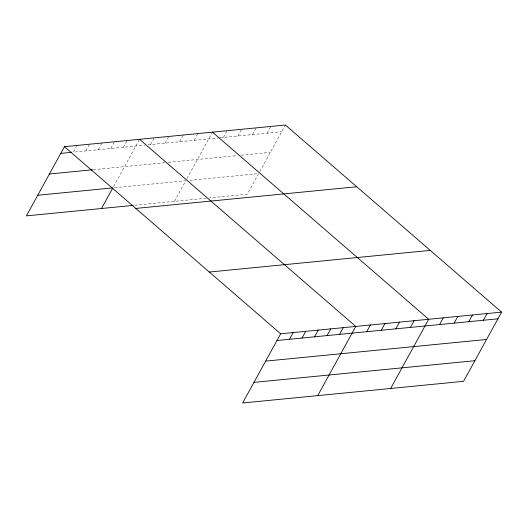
<?xml version="1.0" encoding="UTF-8"?>
<svg xmlns="http://www.w3.org/2000/svg" width="528" height="528" viewBox="0 0 528 528"><rect width="100%" height="100%" fill="white"/><g stroke="black" fill="none" stroke-linecap="round" stroke-linejoin="round"><path stroke-width="0.4" stroke-dasharray="2.64 1.98" d="M76.963 145.451L73.273 152.156L144.784 145.141M85.793 150.929L89.483 144.223M98.314 149.701L102.003 142.996M110.834 148.474L114.523 141.768M123.354 147.246L127.037 140.54M113.632 186.47L139.557 139.313M150.454 144.586L154.143 137.881M165.033 143.161L168.722 136.448M179.619 141.728L183.302 135.023M194.198 140.296L197.888 133.591M174.425 201.359L185.764 180.734L113.665 187.803M186.932 178.609L212.467 132.158M223.364 137.438L227.047 130.733M237.943 136.006L241.633 129.301M252.523 134.581L256.212 127.868M267.109 133.148L270.791 126.443M259.842 171.461L285.377 125.011M148.025 144.824L219.311 137.834M220.123 137.755L281.688 131.716M93.238 169.706L165.04 162.67M168.28 162.347L237.138 155.595M241.19 155.199L270.349 152.341M189.816 180.338L258.674 173.587L247.335 194.205L209.26 197.941M134.732 205.247L206.019 198.257"/><path stroke-width="0.79" d="M501.6 312.127L280.665 333.795L242.623 402.989L463.558 381.322L501.6 312.127L285.377 125.011L64.442 146.678L26.4 215.873L133.109 205.412M101.515 208.507L112.853 187.889L37.739 195.254M289.496 339.273L293.185 332.567M302.016 338.045L305.705 331.34M314.536 336.818L318.226 330.112M327.056 335.59L330.746 328.878M339.577 334.363L343.266 327.65M317.744 395.624L355.786 326.423L139.557 139.313M366.676 331.703L370.366 324.997M381.262 330.271L384.945 323.565M395.842 328.845L399.531 322.139M410.421 327.413L414.11 320.707M390.647 388.476L428.69 319.275L212.467 132.158M439.586 324.555L443.276 317.849M454.166 323.123L457.855 316.417M468.752 321.697L472.435 314.985M483.331 320.265L487.021 313.559M60.753 153.384L71.709 152.308M49.414 174.002L92.453 169.785M135.795 208.421L356.73 186.76M209.312 272.045L430.247 250.378M276.976 340.501L497.911 318.833M265.643 361.119L486.578 339.458M253.961 382.371L474.896 360.703M64.442 146.678L280.665 333.795"/></g></svg>
